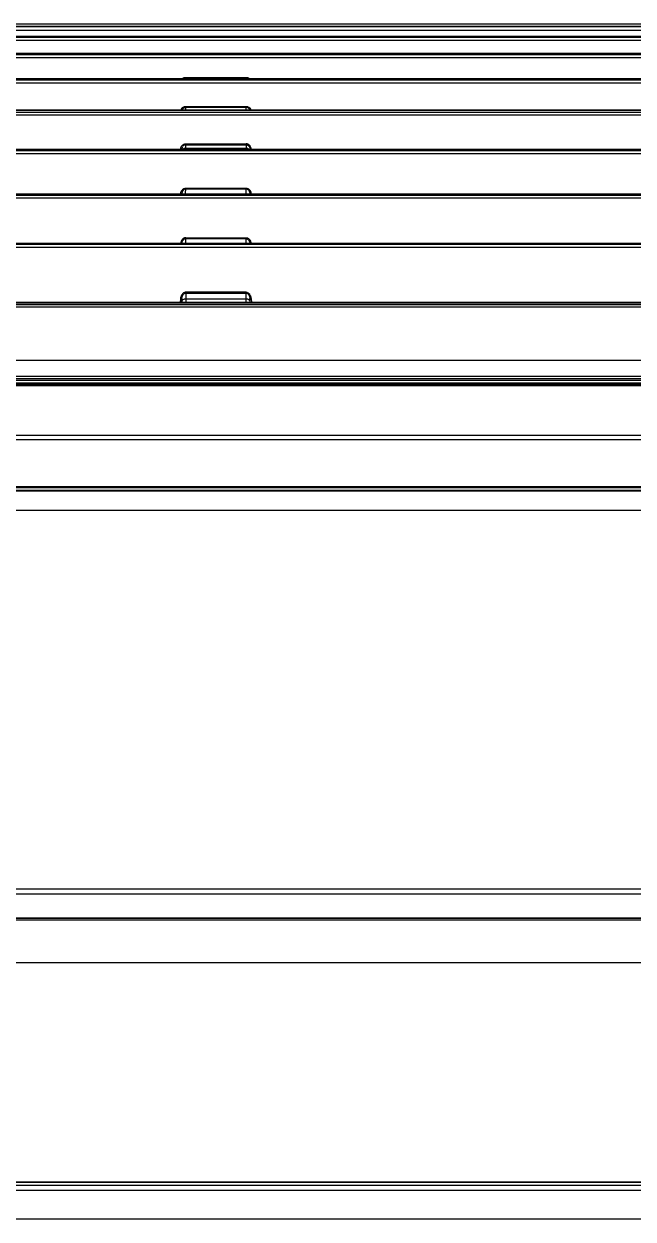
# Model space of a CAD drawing. Header units: millimetres. Extents: x 1291 to 5660, y 748 to 2981.
# Drawn here: x 1448.4 to 1605.8, y 2232.4 to 2541.1 of the extents above; entities that cross this region are included whole.
import ezdxf

# ---------------------------------------------------------------- set-up
doc = ezdxf.new("R2010")
doc.units = ezdxf.units.MM

msp = doc.modelspace()

# ---------------------------------------------------------------- linework, layer by layer
for p, q in [((1490.21, 2497.27), (1490.22, 2498.68)), ((1505.83, 2484.44), (1505.83, 2485.89)), ((1490.24, 2471.82), (1490.24, 2469.16))]:
    msp.add_line(p, q)
for points in [[(1372.48, 2541.11), (2274.45, 2541.11)], [(2273.45, 2540.44), (1373.48, 2540.44)], [(1373.48, 2537.93), (2273.44, 2537.93)], [(2272.95, 2540.34), (1373.98, 2540.34)], [(2272.95, 2539.44), (1373.98, 2539.44)], [(1373.98, 2537.73), (2272.95, 2537.73)], [(2272.95, 2536.83), (1373.98, 2536.83)], [(2271.84, 2533.49), (1375.09, 2533.49)], [(1375.48, 2533.2), (2271.45, 2533.2)], [(2271.45, 2532.32), (1375.48, 2532.32)], [(1377.42, 2527.05), (2269.51, 2527.05)], [(1377.42, 2526.68), (2269.51, 2526.68)], [(2268.95, 2525.83), (1377.98, 2525.83), (1377.98, 2527.08)], [(1489.5, 2527.08), (1489.72, 2527.2), (1489.74, 2527.22), (1489.78, 2527.23), (1489.96, 2527.29), (1490.08, 2527.31), (1490.2, 2527.31), (1505.88, 2527.31), (1505.92, 2527.31), (1505.98, 2527.31), (1506.1, 2527.29), (1506.22, 2527.25), (1506.34, 2527.2), (1506.37, 2527.19), (1506.39, 2527.18), (1506.42, 2527.17), (1506.45, 2527.16), (1506.54, 2527.1)], [(1489.81, 2527.24), (1489.84, 2527.25), (1489.89, 2527.26)], [(1490.2, 2527.08), (1490.2, 2527.31)], [(1505.85, 2527.08), (1505.85, 2527.31)], [(2265.95, 2518.8), (1380.98, 2518.8)], [(1488.97, 2518.81), (1488.99, 2518.87), (1489.01, 2518.93), (1489.08, 2519.1), (1489.15, 2519.21)], [(1489.17, 2519.24), (1489.19, 2519.26), (1489.2, 2519.29), (1489.22, 2519.31), (1489.35, 2519.45), (1489.39, 2519.5), (1489.42, 2519.52)], [(1489.27, 2518.81), (1489.3, 2518.88), (1489.34, 2518.97), (1489.39, 2519.06), (1489.44, 2519.14), (1489.47, 2519.19)], [(1489.45, 2519.54), (1489.47, 2519.56), (1489.5, 2519.58), (1489.6, 2519.65), (1489.71, 2519.71)], [(1489.5, 2519.22), (1489.54, 2519.26), (1489.57, 2519.3), (1489.61, 2519.33), (1489.65, 2519.37), (1489.73, 2519.42), (1489.82, 2519.47), (1489.84, 2519.48), (1489.86, 2519.49), (1489.88, 2519.5), (1489.91, 2519.51), (1489.96, 2519.53), (1490.01, 2519.54), (1490.11, 2519.56), (1490.2, 2519.56), (1490.2, 2519.81)], [(1489.74, 2519.72), (1489.77, 2519.73), (1489.89, 2519.77)], [(1489.8, 2519.74), (1489.83, 2519.75)], [(1489.89, 2519.77), (1489.96, 2519.79), (1490.08, 2519.81), (1490.2, 2519.81), (1505.86, 2519.81), (1505.98, 2519.81), (1506.11, 2519.79), (1506.17, 2519.77), (1506.23, 2519.75), (1506.26, 2519.74)], [(1506.16, 2519.51), (1506.1, 2519.53), (1506.06, 2519.54), (1506.01, 2519.55), (1505.96, 2519.56), (1505.91, 2519.56), (1490.2, 2519.56), (1490.21, 2519.22), (1490.21, 2518.81)], [(1505.86, 2518.81), (1505.85, 2519.81)], [(1506.22, 2519.48), (1506.2, 2519.49), (1506.18, 2519.5)], [(1506.41, 2519.36), (1506.34, 2519.42), (1506.25, 2519.47)], [(1506.29, 2519.73), (1506.46, 2519.65), (1506.57, 2519.58), (1506.61, 2519.54), (1506.67, 2519.5), (1506.73, 2519.43), (1506.75, 2519.41), (1506.84, 2519.31), (1506.91, 2519.21), (1506.94, 2519.15), (1506.98, 2519.1)], [(1506.32, 2519.72), (1506.35, 2519.71)], [(1506.54, 2519.24), (1506.53, 2519.26), (1506.51, 2519.28), (1506.49, 2519.29), (1506.46, 2519.33)], [(1506.74, 2518.93), (1506.73, 2518.95), (1506.7, 2519.02), (1506.68, 2519.06), (1506.62, 2519.14), (1506.56, 2519.22)], [(1506.79, 2518.81), (1506.76, 2518.88)], [(1506.98, 2519.1), (1507.03, 2518.98), (1507.09, 2518.81)], [(1506.99, 2519.07), (1507, 2519.05), (1507.02, 2519.02)], [(2266.4, 2518.77), (1380.52, 2518.77)], [(1380.98, 2518.35), (2265.95, 2518.35)], [(2265.95, 2517.53), (1380.98, 2517.53)], [(1488.92, 2508.83), (1488.96, 2509), (1488.99, 2509.13), (1489, 2509.16), (1489.01, 2509.19), (1489.03, 2509.25), (1489.08, 2509.37), (1489.15, 2509.48), (1489.18, 2509.54), (1489.25, 2509.64), (1489.3, 2509.69), (1489.39, 2509.79), (1489.49, 2509.87), (1489.51, 2509.89), (1489.54, 2509.91)], [(1489.64, 2509.67), (1489.56, 2509.59), (1489.45, 2509.45)], [(1489.56, 2509.94), (1489.59, 2509.95), (1489.65, 2509.99), (1489.7, 2510.02), (1489.76, 2510.04), (1489.83, 2510.06), (1489.89, 2510.09), (1489.95, 2510.11), (1490.08, 2510.13), (1490.21, 2510.14), (1490.21, 2508.83)], [(1489.68, 2509.7), (1489.66, 2509.68)], [(1489.95, 2509.85), (1489.92, 2509.85), (1489.9, 2509.84), (1489.85, 2509.81), (1489.81, 2509.79), (1489.76, 2509.76), (1489.72, 2509.73), (1489.7, 2509.72)], [(1490, 2509.87), (1490.11, 2509.89), (1490.21, 2509.9), (1505.85, 2509.9), (1505.9, 2509.89), (1505.96, 2509.89), (1506.06, 2509.87)], [(1490.21, 2510.14), (1505.85, 2510.14), (1505.85, 2508.83)], [(1505.95, 2510.13), (1505.92, 2510.13), (1505.88, 2510.14)], [(1506.33, 2510.03), (1506.3, 2510.04), (1506.26, 2510.05), (1506.24, 2510.06), (1506.18, 2510.08), (1506.11, 2510.11), (1505.99, 2510.13)], [(1506.09, 2509.86), (1506.11, 2509.85)], [(1506.14, 2509.84), (1506.16, 2509.83), (1506.21, 2509.81), (1506.23, 2509.8), (1506.26, 2509.79), (1506.35, 2509.73), (1506.43, 2509.66), (1506.44, 2509.65), (1506.47, 2509.63), (1506.49, 2509.61), (1506.5, 2509.59), (1506.54, 2509.55), (1506.57, 2509.51), (1506.63, 2509.42), (1506.68, 2509.34)], [(1506.67, 2509.79), (1506.63, 2509.83), (1506.57, 2509.87), (1506.47, 2509.95), (1506.36, 2510.01)], [(1506.93, 2509.45), (1506.91, 2509.48), (1506.84, 2509.59), (1506.76, 2509.69), (1506.74, 2509.72), (1506.72, 2509.74), (1506.7, 2509.76)], [(1383.65, 2508.77), (2263.47, 2508.77)], [(2265.76, 2508.31), (2264.46, 2508.35), (2263.15, 2508.37), (1383.98, 2508.37)], [(2265.75, 2507.52), (2264.45, 2507.57), (2263.15, 2507.59), (1383.99, 2507.59)], [(1489.41, 2509.38), (1489.38, 2509.34), (1489.34, 2509.24), (1489.3, 2509.15), (1489.28, 2509.1), (1489.24, 2508.95), (1489.22, 2508.83)], [(1489.27, 2509.05), (1489.25, 2509)], [(1489.58, 2508.83), (1489.87, 2508.98), (1490.21, 2509.03), (1505.85, 2509.03), (1506.19, 2508.98), (1506.48, 2508.83)], [(1506.69, 2509.31), (1506.7, 2509.29), (1506.71, 2509.26), (1506.72, 2509.24)], [(1506.74, 2509.19), (1506.76, 2509.15), (1506.8, 2509.05), (1506.82, 2508.95), (1506.84, 2508.85), (1506.85, 2508.74)], [(1507.15, 2508.74), (1507.13, 2508.87), (1507.1, 2509), (1507.07, 2509.13), (1507.03, 2509.24), (1507.01, 2509.31), (1506.98, 2509.37), (1506.96, 2509.39)], [(1488.92, 2497.23), (1488.94, 2497.35), (1488.96, 2497.49), (1488.98, 2497.55), (1489, 2497.62), (1489, 2497.65), (1489.01, 2497.68), (1489.03, 2497.71)], [(1489.04, 2497.74), (1489.09, 2497.86), (1489.15, 2497.98), (1489.22, 2498.1), (1489.23, 2498.12), (1489.25, 2498.15), (1489.27, 2498.18), (1489.3, 2498.2), (1489.38, 2498.3), (1489.48, 2498.4), (1489.51, 2498.42), (1489.53, 2498.44), (1489.56, 2498.46), (1489.59, 2498.48), (1489.65, 2498.51), (1489.76, 2498.58), (1489.82, 2498.6), (1489.85, 2498.62), (1489.89, 2498.63), (1489.92, 2498.64), (1489.95, 2498.64), (1490.08, 2498.67), (1490.21, 2498.68), (1505.87, 2498.68), (1506.05, 2498.66), (1506.1, 2498.64), (1506.18, 2498.63), (1506.23, 2498.6), (1506.27, 2498.59), (1506.29, 2498.58), (1506.35, 2498.55), (1506.47, 2498.48), (1506.57, 2498.4), (1506.63, 2498.35), (1506.67, 2498.3), (1506.69, 2498.28), (1506.72, 2498.26), (1506.76, 2498.2), (1506.84, 2498.1), (1506.91, 2497.98), (1506.94, 2497.92), (1506.97, 2497.86), (1507, 2497.8), (1507.02, 2497.74), (1507.06, 2497.61), (1507.09, 2497.49), (1507.12, 2497.35), (1507.14, 2497.23)], [(1489.41, 2497.89), (1489.38, 2497.84), (1489.35, 2497.75), (1489.3, 2497.64), (1489.27, 2497.54), (1489.25, 2497.44), (1489.23, 2497.33), (1489.22, 2497.23)], [(1489.63, 2498.19), (1489.56, 2498.11), (1489.49, 2498.03), (1489.48, 2498.01), (1489.47, 2497.98), (1489.45, 2497.96), (1489.43, 2497.94)], [(1489.68, 2498.23), (1489.65, 2498.22)], [(1489.71, 2498.27), (1489.69, 2498.25)], [(1489.92, 2498.39), (1489.9, 2498.38), (1489.81, 2498.33), (1489.76, 2498.3)], [(1490.11, 2498.44), (1490, 2498.42), (1489.97, 2498.41)], [(1506.46, 2498.15), (1506.44, 2498.17), (1506.42, 2498.19), (1506.35, 2498.26), (1506.26, 2498.33), (1506.23, 2498.34), (1506.21, 2498.35), (1506.08, 2498.41), (1506.06, 2498.42), (1506, 2498.43), (1505.95, 2498.44), (1505.93, 2498.45), (1490.21, 2498.45), (1490.16, 2498.45)], [(1505.84, 2498.45), (1505.84, 2498.68)], [(1505.84, 2497.26), (1505.84, 2497.97), (1505.85, 2498.45)], [(1505.87, 2498.45), (1505.89, 2498.45)], [(1505.91, 2498.67), (1505.94, 2498.67)], [(1506.11, 2498.4), (1506.14, 2498.39), (1506.16, 2498.38), (1506.19, 2498.36)], [(1506.5, 2498.11), (1506.53, 2498.07), (1506.56, 2498.02), (1506.62, 2497.94), (1506.67, 2497.84), (1506.68, 2497.82), (1506.69, 2497.79), (1506.71, 2497.77), (1506.71, 2497.74), (1506.74, 2497.69), (1506.79, 2497.54), (1506.81, 2497.44), (1506.82, 2497.33), (1506.83, 2497.23)], [(2261.73, 2497.18), (1385.29, 2497.18)], [(2265.75, 2496.61), (2264.6, 2496.71), (2263.45, 2496.78), (2262.3, 2496.81), (2261.14, 2496.83), (1385.98, 2496.83)], [(2265.76, 2495.87), (2264.61, 2495.97), (2263.46, 2496.03), (2262.3, 2496.08), (2261.14, 2496.09), (1385.99, 2496.09)], [(1490.23, 2485.89), (1490.16, 2485.88), (1490.09, 2485.88), (1490.03, 2485.87), (1489.96, 2485.85), (1489.92, 2485.84), (1489.89, 2485.83), (1489.86, 2485.81), (1489.83, 2485.8), (1489.76, 2485.77), (1489.7, 2485.74), (1489.65, 2485.71), (1489.59, 2485.67), (1489.54, 2485.62), (1489.51, 2485.6), (1489.48, 2485.58), (1489.39, 2485.48), (1489.31, 2485.37), (1489.29, 2485.35), (1489.26, 2485.32), (1489.24, 2485.29), (1489.22, 2485.26), (1489.19, 2485.2), (1489.16, 2485.14), (1489.09, 2485.02), (1489.05, 2484.89), (1489.03, 2484.82), (1489.01, 2484.76), (1488.99, 2484.7), (1488.98, 2484.63), (1488.96, 2484.49), (1488.94, 2484.36)], [(1489.3, 2484.74), (1489.32, 2484.79), (1489.35, 2484.9), (1489.39, 2485.01), (1489.42, 2485.06), (1489.43, 2485.1), (1489.47, 2485.15), (1489.5, 2485.2), (1489.56, 2485.29), (1489.63, 2485.38), (1489.71, 2485.46), (1489.73, 2485.47), (1489.76, 2485.5)], [(1489.78, 2485.51), (1489.8, 2485.53), (1489.85, 2485.56), (1489.9, 2485.59), (1489.92, 2485.6), (1489.95, 2485.61)], [(1489.98, 2485.62), (1490.01, 2485.63)], [(1490.03, 2485.64), (1490.06, 2485.65), (1490.09, 2485.65), (1490.12, 2485.66), (1490.17, 2485.67), (1490.23, 2485.67), (1505.83, 2485.67), (1505.89, 2485.67), (1505.94, 2485.66), (1505.98, 2485.65), (1506, 2485.65), (1506.03, 2485.64), (1506.06, 2485.63), (1506.11, 2485.61), (1506.16, 2485.59), (1506.19, 2485.57), (1506.21, 2485.56), (1506.23, 2485.55), (1506.26, 2485.53), (1506.31, 2485.5), (1506.39, 2485.42), (1506.43, 2485.38), (1506.44, 2485.36), (1506.46, 2485.34), (1506.48, 2485.31)], [(1490.23, 2484.45), (1490.23, 2484.65), (1490.23, 2485.16), (1490.23, 2485.89), (1505.83, 2485.89), (1505.9, 2485.88), (1505.97, 2485.88), (1506, 2485.87), (1506.04, 2485.87), (1506.07, 2485.86), (1506.1, 2485.85), (1506.17, 2485.83), (1506.3, 2485.77), (1506.36, 2485.74), (1506.39, 2485.72), (1506.41, 2485.7), (1506.44, 2485.69)], [(1506.47, 2485.67), (1506.53, 2485.62), (1506.58, 2485.58), (1506.63, 2485.53), (1506.7, 2485.45), (1506.72, 2485.43), (1506.74, 2485.4), (1506.75, 2485.37), (1506.84, 2485.26), (1506.9, 2485.14), (1506.93, 2485.08), (1506.96, 2485.02)], [(1506.5, 2485.29), (1506.53, 2485.25), (1506.56, 2485.2), (1506.62, 2485.1), (1506.66, 2485.01), (1506.69, 2484.95), (1506.71, 2484.9), (1506.73, 2484.85), (1506.74, 2484.79), (1506.77, 2484.69), (1506.79, 2484.58), (1506.82, 2484.45)], [(1506.98, 2484.98), (1506.99, 2484.95), (1507, 2484.92), (1507.01, 2484.89), (1507.05, 2484.76), (1507.08, 2484.62), (1507.13, 2484.36)], [(2260.03, 2484.35), (1387.12, 2484.35)], [(2259.64, 2484.11), (1387.48, 2484.11)], [(2265.75, 2483), (2264.24, 2483.18), (2262.71, 2483.3), (2261.18, 2483.38), (2259.64, 2483.4), (1387.48, 2483.4)], [(2259.64, 2484.44), (1387.49, 2484.44)], [(1489.24, 2484.44), (1489.26, 2484.58), (1489.3, 2484.74)], [(1489.27, 2484.63), (1489.29, 2484.69)], [(1488.87, 2469.16), (1488.96, 2470.2), (1488.97, 2470.34), (1488.99, 2470.48), (1489.01, 2470.55), (1489.02, 2470.61), (1489.04, 2470.68), (1489.06, 2470.75), (1489.11, 2470.88), (1489.17, 2471.01), (1489.2, 2471.07), (1489.23, 2471.14)], [(1488.96, 2470.2), (1489.16, 2470.19), (1489.25, 2470.2), (1489.23, 2469.9), (1489.2, 2469.6), (1489.17, 2469.16)], [(1489.21, 2469.16), (1489.25, 2469.46)], [(1489.25, 2469.16), (1489.25, 2470.2), (1489.26, 2470.32), (1489.31, 2470.6), (1489.33, 2470.66), (1489.36, 2470.77), (1489.4, 2470.88), (1489.45, 2470.99), (1489.5, 2471.09), (1489.56, 2471.19), (1489.64, 2471.28), (1489.67, 2471.33), (1489.71, 2471.37), (1489.73, 2471.39), (1489.76, 2471.41), (1489.78, 2471.43)], [(1489.25, 2471.17), (1489.27, 2471.2), (1489.29, 2471.23)], [(1489.25, 2469.49), (1489.26, 2469.53), (1489.27, 2469.55), (1489.27, 2469.56), (1489.28, 2469.58), (1489.29, 2469.59), (1489.32, 2469.67), (1489.36, 2469.72)], [(1489.29, 2470.49), (1489.3, 2470.55)], [(1489.54, 2471.52), (1489.49, 2471.48), (1489.39, 2471.37), (1489.31, 2471.26)], [(1489.37, 2469.74), (1489.39, 2469.77), (1489.4, 2469.78), (1489.51, 2469.9), (1489.58, 2469.95), (1489.61, 2469.97)], [(1489.93, 2471.76), (1489.68, 2471.64), (1489.65, 2471.61), (1489.62, 2471.59), (1489.59, 2471.57)], [(1489.65, 2469.99), (1489.69, 2470.01), (1489.72, 2470.03), (1489.81, 2470.06), (1489.89, 2470.09), (1489.91, 2470.1)], [(1489.71, 2471.65), (1489.77, 2471.69)], [(1489.8, 2471.45), (1489.85, 2471.49), (1489.9, 2471.52), (1489.92, 2471.53), (1489.96, 2471.54)], [(1489.86, 2471.74), (1489.9, 2471.75)], [(1489.93, 2470.1), (1489.95, 2470.11), (1489.98, 2470.11), (1490.02, 2470.12), (1490.16, 2470.14), (1506.01, 2470.12)], [(1505.81, 2469.16), (1505.82, 2470.14), (1505.82, 2471.82), (1490.17, 2471.82), (1490.1, 2471.81), (1489.97, 2471.77)], [(1489.98, 2471.56), (1490.01, 2471.57), (1490.04, 2471.58)], [(1490.06, 2471.59), (1490.13, 2471.6), (1490.18, 2471.61), (1490.24, 2471.61), (1505.82, 2471.61), (1505.88, 2471.61), (1505.93, 2471.6), (1506, 2471.59), (1506.02, 2471.58), (1506.05, 2471.57), (1506.16, 2471.52), (1506.21, 2471.49), (1506.23, 2471.47), (1506.25, 2471.45), (1506.3, 2471.41), (1506.35, 2471.37), (1506.39, 2471.33), (1506.42, 2471.28), (1506.44, 2471.26), (1506.46, 2471.24), (1506.48, 2471.21)], [(1505.89, 2471.82), (1506, 2471.8), (1506.03, 2471.79), (1506.06, 2471.79), (1506.1, 2471.77), (1506.17, 2471.75), (1506.23, 2471.72)], [(1505.93, 2470.14), (1505.97, 2470.12)], [(1506.03, 2470.12), (1506.06, 2470.12), (1506.14, 2470.1), (1506.21, 2470.08), (1506.26, 2470.06), (1506.29, 2470.04), (1506.32, 2470.03), (1506.33, 2470.03), (1506.35, 2470.02), (1506.37, 2470.01), (1506.43, 2469.97), (1506.5, 2469.92), (1506.53, 2469.9), (1506.56, 2469.88), (1506.57, 2469.87), (1506.59, 2469.85), (1506.61, 2469.84), (1506.62, 2469.83), (1506.67, 2469.77), (1506.71, 2469.71), (1506.72, 2469.69), (1506.75, 2469.66), (1506.75, 2469.62), (1506.77, 2469.59), (1506.79, 2469.53), (1506.81, 2469.46), (1506.85, 2469.16)], [(1506.26, 2471.71), (1506.3, 2471.69), (1506.33, 2471.67), (1506.35, 2471.65), (1506.41, 2471.61), (1506.47, 2471.57), (1506.57, 2471.48), (1506.6, 2471.45), (1506.63, 2471.42), (1506.65, 2471.39), (1506.67, 2471.37), (1506.71, 2471.31), (1506.75, 2471.25), (1506.83, 2471.14), (1506.89, 2471.01), (1506.91, 2470.98), (1506.92, 2470.94), (1506.93, 2470.91), (1506.95, 2470.88), (1506.98, 2470.82), (1507.04, 2470.61), (1507.07, 2470.48), (1507.09, 2470.34), (1507.1, 2470.2), (1507.19, 2469.16)], [(1506.5, 2471.19), (1506.53, 2471.14), (1506.56, 2471.09), (1506.61, 2470.99), (1506.66, 2470.88), (1506.7, 2470.77), (1506.73, 2470.66), (1506.76, 2470.54), (1506.78, 2470.43), (1506.8, 2470.32), (1506.81, 2470.2), (1506.81, 2469.83), (1506.81, 2469.46), (1506.81, 2469.16)], [(1506.89, 2469.18), (1506.81, 2470.2), (1506.9, 2470.19), (1507.1, 2470.2)], [(1386.54, 2469.04), (2260.5, 2469.04)], [(1386.54, 2468.62), (2260.51, 2468.62)], [(2260.2, 2469.16), (1386.93, 2469.16)], [(2260.14, 2469.16), (2260.14, 2467.94), (1386.98, 2467.94)], [(1356.57, 2454.33), (1356.75, 2454.33), (1356.95, 2454.32), (1357.15, 2454.32), (1357.35, 2454.32), (1358.87, 2454.32), (1358.91, 2454.31), (2287.81, 2454.31)], [(1354.2, 2450.24), (1354.26, 2450.24), (1354.46, 2450.22), (1354.65, 2450.21), (1354.72, 2450.2), (1354.79, 2450.2), (1354.86, 2450.2), (1354.99, 2450.19), (1355.06, 2450.19), (1355.19, 2450.18), (1355.39, 2450.18), (1355.46, 2450.17), (1355.66, 2450.17), (1355.73, 2450.16), (1356.35, 2450.15), (1356.42, 2450.14), (2291.41, 2450.17), (2291.45, 2450.17), (2291.78, 2450.18)], [(1355.87, 2448.1), (2291, 2448.1)], [(1356.12, 2449.5), (2290.81, 2449.5)], [(1356.51, 2448.41), (2290.56, 2448.4)], [(1356.56, 2449.08), (2290.37, 2449.08)], [(2290.82, 2447.66), (1356.36, 2447.66)], [(1344.82, 2434.88), (1499.62, 2434.88), (1539.53, 2434.87), (1773.83, 2434.87)], [(1347.96, 2433.8), (2299.21, 2433.8)], [(1338.06, 2421.65), (2309.1, 2421.65)], [(1338.47, 2420.54), (2308.46, 2420.54)], [(1338.71, 2420.69), (2308.46, 2420.69)], [(2308.4, 2421.33), (1338.76, 2421.33)], [(1338.29, 2415.57), (2308.46, 2415.57)], [(1364.4, 2317.71), (1364.42, 2317.72), (1364.96, 2317.73), (1365.02, 2317.73), (1365.24, 2317.73), (1365.32, 2317.74), (2282.07, 2317.73), (2282.12, 2317.73), (2282.77, 2317.7), (2282.81, 2317.7)], [(2282.74, 2316.32), (1365.15, 2316.34), (1365.1, 2316.34), (1364.76, 2316.34), (1364.7, 2316.33)], [(2281.69, 2309.68), (1365.49, 2309.68), (1365.49, 2316.34)], [(1361.51, 2307.38), (1361.52, 2307.67), (1361.59, 2308.06), (1361.73, 2308.44), (1361.91, 2308.78), (1362.17, 2309.11), (1362.47, 2309.37), (1362.83, 2309.6), (1363.27, 2309.8), (1363.75, 2309.95), (1364.28, 2310.05), (1364.83, 2310.1), (1365.16, 2310.12), (2281.73, 2310.11)], [(1362.1, 2309.33), (1362.18, 2309.39), (1362.33, 2309.51), (1362.5, 2309.63), (1362.68, 2309.73), (1362.87, 2309.82), (1362.92, 2309.85), (1362.97, 2309.86), (1363.02, 2309.88), (1363.07, 2309.9), (1363.17, 2309.95), (1363.28, 2309.98), (1363.48, 2310.05), (1363.69, 2310.1), (1363.8, 2310.13), (1363.91, 2310.15), (1364.02, 2310.17), (1364.13, 2310.19), (1364.24, 2310.2), (1364.35, 2310.21), (1364.58, 2310.23), (1364.81, 2310.25), (1365.03, 2310.26), (2282.14, 2310.26)], [(1364.33, 2298.67), (2282.85, 2298.67), (2283.4, 2298.82), (2283.65, 2299.2)], [(1365.88, 2242.89), (1366.1, 2242.79), (1366.33, 2242.68), (1366.99, 2242.45), (1367.69, 2242.27), (1368.41, 2242.14), (1369.13, 2242.04), (1369.92, 2241.98), (1370.72, 2241.95), (2276.28, 2241.95), (2276.87, 2241.96), (2277.64, 2242), (2278.4, 2242.09), (2278.53, 2242.11), (2278.66, 2242.13), (2279.24, 2242.22), (2279.8, 2242.35), (2280.43, 2242.53), (2281.02, 2242.76), (2281.16, 2242.82), (2281.31, 2242.89)], [(1823.58, 2241.12), (1370.56, 2241.12)], [(1370.77, 2242.05), (2276.4, 2242.05)], [(2280.67, 2239.9), (2280.05, 2239.88), (2280.02, 2239.87), (2279.83, 2239.87), (2279.79, 2239.86), (2279.12, 2239.84), (2279.09, 2239.83), (2277.51, 2239.81), (2277.46, 2239.8), (2276.17, 2239.8), (2276.02, 2239.79), (1371.22, 2239.79), (1371.08, 2239.8), (1369.12, 2239.81), (1369.09, 2239.81), (1368.83, 2239.81), (1368.78, 2239.82), (1367.62, 2239.85), (1367.59, 2239.86)], [(2308.67, 2232.44), (1338.71, 2232.44)]]:
    msp.add_lwpolyline(points)

doc.saveas('drawing.dxf')
